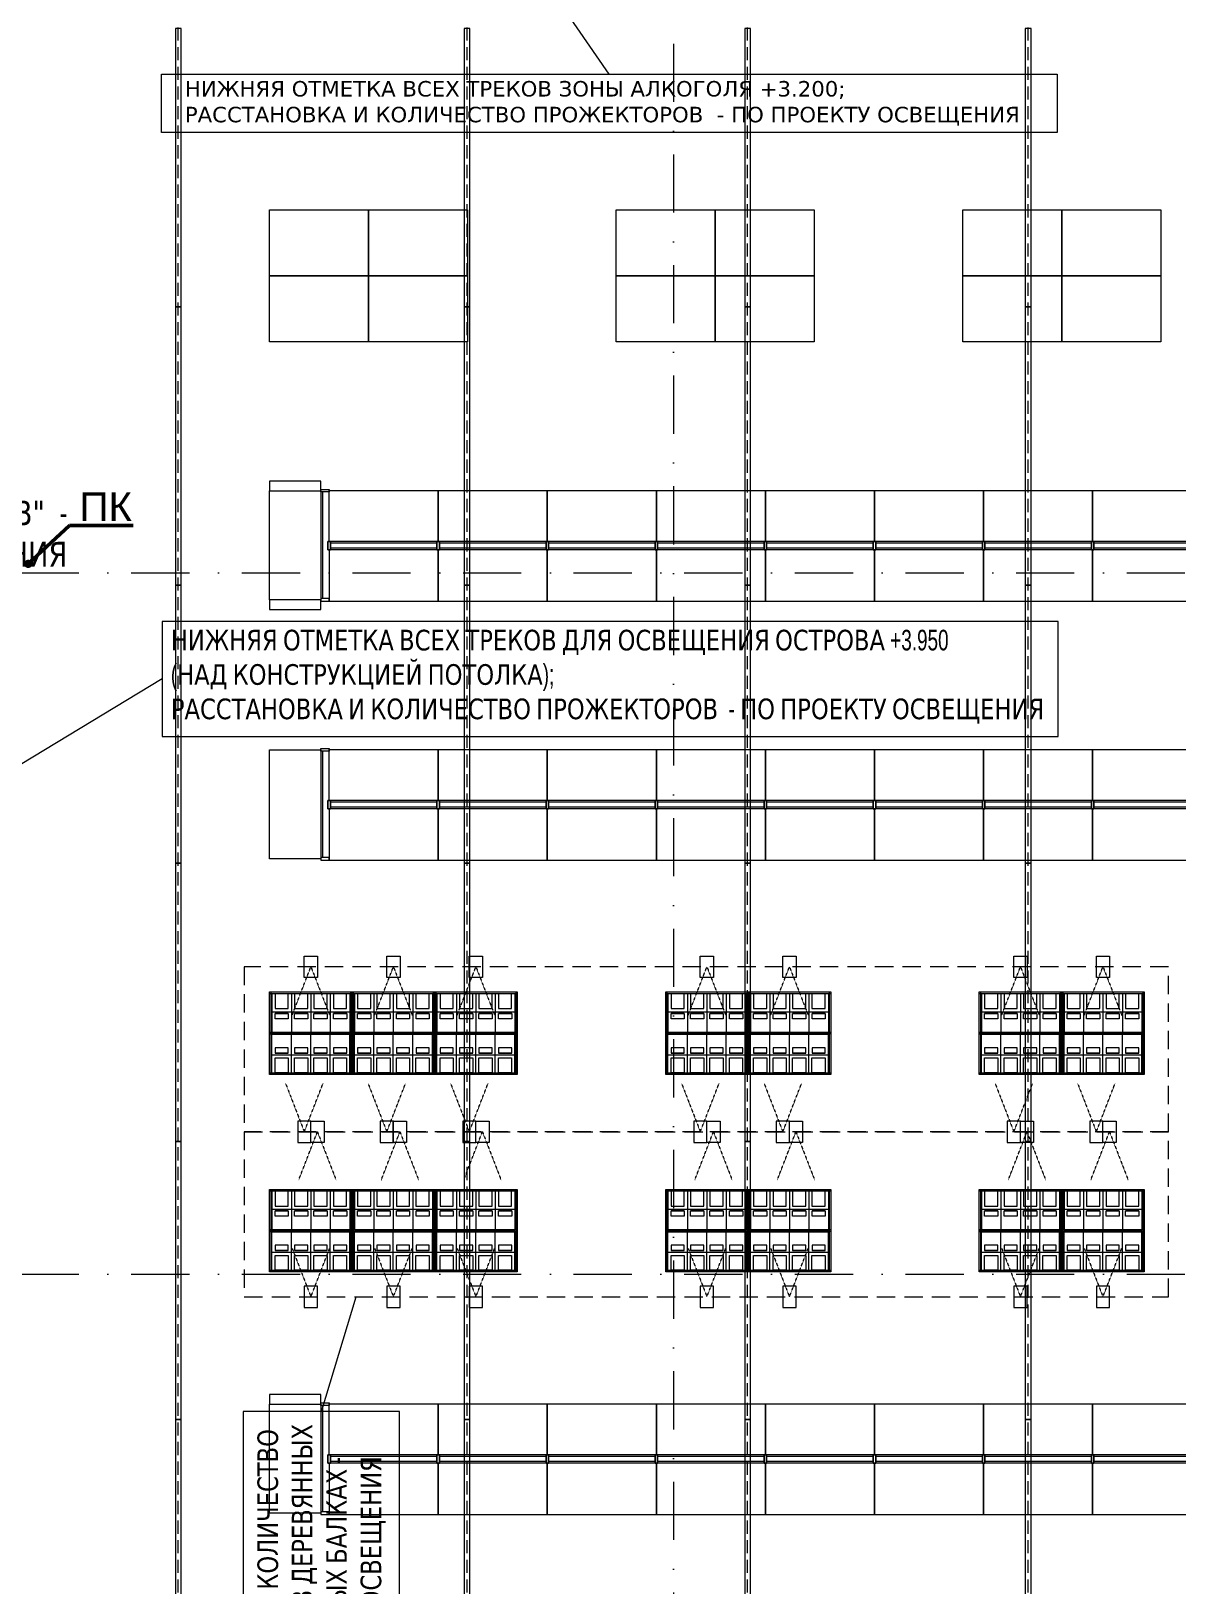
# Model space of a CAD drawing. Header units: millimetres. Extents: x -164867 to 807677, y -316775 to 513985.
# Drawn here: x 273254 to 287142, y 479696 to 498529 of the extents above; entities that cross this region are included whole.
import ezdxf

# ---------------------------------------------------------------- set-up
doc = ezdxf.new("R2010")
doc.units = ezdxf.units.MM
for name, pattern in [('CENTER2', [28.575, 19.05, -3.175, 3.175, -3.175]), ('EVENDASH', [0.25, 0.125, -0.125]), ('HIDDEN2', [4.7625, 3.175, -1.5875]), ('А_Штрихпунктирная', [1340.555525, 705.555534, -352.777767, 0, -282.222223])]:
    doc.linetypes.add(name, pattern=pattern)
for name, color, linetype, lineweight in [('00_asys', 7, 'CENTER2', 13), ('INT_2_Sviesa_SAB_BURBULAI', 1, 'Continuous', 18), ('INT_2_Sviesa_SAB_GENERALINIS SALES', 1, 'Continuous', 18), ('INT_2_Sviesa_SAB_PROZEKTORIAI', 1, 'Continuous', 18), ('TECHNO', 7, 'Continuous', 15)]:
    doc.layers.add(name, color=color, linetype=linetype, lineweight=lineweight)
doc.layers.add('ПК', color=7, linetype='Continuous', lineweight=50, true_color=0xde6902)
doc.styles.add('my style', font='verdana.ttf')
doc.styles.get("Standard").update_dxf_attribs({"font": 'arial.ttf'})
doc.dimstyles.new('M50', dxfattribs={"dimtxt": 95, "dimasz": 80, "dimexe": 80, "dimexo": 0, "dimgap": 50, "dimtad": 1, "dimdec": 0, "dimzin": 0, "dimdsep": 46, "dimtxsty": 'Standard', "dimblk": 'OBLIQUE', "dimcen": 80, "dimdle": 80, "dimadec": 0, "dimazin": 0, "dimtfac": 1, "dimtdec": 0, "dimtofl": 0, "dimtmove": 2, "dimatfit": 3, "dimfxl": 1, "dimtolj": 1, "dimtzin": 0, "dimarcsym": 0})

# ---------------------------------------------------------------- blocks, each defined once
blk = doc.blocks.new('1.33m stelazs')
at = {"transparency": 33554669}
for points in [[(15602, 11320), (15602, 11420), (15632, 11420), (15632, 11320), (15602, 11320)], [(15617, 11320), (15617, 10699), (16939, 10699), (16939, 11320), (15617, 11320)], [(16924, 11340), (15632, 11340)], [(16954, 11320), (16954, 11420), (16924, 11420), (16924, 11320), (16954, 11320)]]:
    blk.add_lwpolyline(points, dxfattribs=at)
blk = doc.blocks.new('VBG_NOVUS_4_SWEETS')
at = {"transparency": 33554669}
for p, q in [((0, 1000), (1000, 1000)), ((0, 0), (0, 1000)), ((0, 982), (1000, 982)), ((18, 0), (18, 1000)), ((28, 981), (972, 981)), ((28, 981), (28, 512)), ((225, 979), (65, 979)), ((65, 979), (65, 799)), ((225, 799), (225, 979)), ((263, 981), (263, 512)), ((461, 979), (301, 979)), ((301, 979), (301, 799)), ((461, 799), (461, 979)), ((499, 981), (499, 512)), ((697, 979), (537, 979)), ((537, 979), (537, 799)), ((697, 799), (697, 979)), ((735, 981), (735, 512)), ((933, 979), (773, 979)), ((773, 979), (773, 799)), ((933, 799), (933, 979)), ((972, 981), (972, 512)), ((982, 1000), (982, 0)), ((1000, 1000), (1000, 0)), ((28, 760), (972, 760)), ((65, 799), (225, 799)), ((301, 799), (461, 799)), ((537, 799), (697, 799)), ((773, 799), (933, 799)), ((225, 740), (65, 740)), ((65, 675), (65, 740)), ((65, 740), (225, 740)), ((225, 675), (65, 675)), ((225, 740), (225, 675)), ((461, 740), (301, 740)), ((301, 675), (301, 740)), ((301, 740), (461, 740)), ((461, 675), (301, 675)), ((461, 740), (461, 675)), ((697, 740), (537, 740)), ((537, 675), (537, 740)), ((537, 740), (697, 740)), ((697, 675), (537, 675)), ((697, 740), (697, 675)), ((934, 740), (774, 740)), ((774, 675), (774, 740)), ((774, 740), (934, 740)), ((934, 675), (774, 675)), ((934, 740), (934, 675)), ((0, 509), (18, 509)), ((1000, 509), (0, 509)), ((1000, 491), (0, 491)), ((0, 491), (18, 491)), ((28, 512), (972, 512)), ((28, 19), (28, 488)), ((28, 488), (972, 488)), ((263, 19), (263, 488)), ((499, 19), (499, 488)), ((735, 19), (735, 488)), ((972, 19), (972, 488)), ((28, 240), (972, 240)), ((225, 325), (65, 325)), ((65, 325), (65, 260)), ((225, 260), (65, 260)), ((65, 260), (225, 260)), ((65, 201), (225, 201)), ((65, 21), (65, 201)), ((225, 260), (225, 325)), ((225, 201), (225, 21)), ((461, 325), (301, 325)), ((301, 325), (301, 260)), ((461, 260), (301, 260)), ((301, 260), (461, 260)), ((301, 201), (461, 201)), ((301, 21), (301, 201)), ((461, 260), (461, 325)), ((461, 201), (461, 21)), ((697, 325), (537, 325)), ((537, 325), (537, 260)), ((697, 260), (537, 260)), ((537, 260), (697, 260)), ((537, 201), (697, 201)), ((537, 21), (537, 201)), ((697, 260), (697, 325)), ((697, 201), (697, 21)), ((773, 201), (933, 201)), ((773, 21), (773, 201)), ((934, 325), (774, 325)), ((774, 325), (774, 260)), ((934, 260), (774, 260)), ((774, 260), (934, 260)), ((933, 201), (933, 21)), ((934, 260), (934, 325)), ((1000, 18), (0, 18)), ((1000, 0), (0, 0)), ((28, 19), (972, 19)), ((225, 21), (65, 21)), ((461, 21), (301, 21)), ((697, 21), (537, 21)), ((933, 21), (773, 21))]:
    blk.add_line(p, q, dxfattribs=at).dxf.unprotected_set("ltscale", 0)
blk = doc.blocks.new('TECHNOLOGIJA Garmatnaya')
at = {"layer": 'TECHNO', "transparency": 33554687, "elevation": 0}
for points in [[(29107, 37600), (29107, 38400), (30307, 38400), (30307, 37600)], [(30307, 37600), (30307, 38400), (31507, 38400), (31507, 37600)], [(33307, 37600), (33307, 38400), (34507, 38400), (34507, 37600)], [(34507, 37600), (34507, 38400), (35707, 38400), (35707, 37600)], [(37507, 37600), (37507, 38400), (38707, 38400), (38707, 37600)], [(38707, 37600), (38707, 38400), (39907, 38400), (39907, 37600)], [(29107, 36800), (29107, 37600), (30307, 37600), (30307, 36800)], [(30307, 36800), (30307, 37600), (31507, 37600), (31507, 36800)], [(33307, 36800), (33307, 37600), (34507, 37600), (34507, 36800)], [(34507, 36800), (34507, 37600), (35707, 37600), (35707, 36800)], [(37507, 36800), (37507, 37600), (38707, 37600), (38707, 36800)], [(38707, 36800), (38707, 37600), (39907, 37600), (39907, 36800)], [(29107, 35112), (29107, 34995), (29727, 34995), (29727, 35112)], [(29107, 33673), (29107, 33556), (29727, 33556), (29727, 33673)], [(29107, 24042), (29107, 23925), (29727, 23925), (29727, 24042)]]:
    blk.add_lwpolyline(points, close=True, dxfattribs=at)
at = {"layer": 'TECHNO', "transparency": 33554687, "xscale": -1}
for p, rotation in [((18408, 18056, 0), 270), ((14211, 45699, 0), 180), ((15533, 45699, 0), 180), ((16855, 45699, 0), 180), ((18177, 45699, 0), 180), ((19499, 45699, 0), 180), ((20821, 45699, 0), 180), ((22143, 45699, 0), 180), ((23465, 45699, 0), 180), ((18408, 14916, 0), 270), ((14211, 42559, 0), 180), ((15533, 42559, 0), 180), ((16855, 42559, 0), 180), ((18177, 42559, 0), 180), ((19499, 42559, 0), 180), ((20821, 42559, 0), 180), ((22143, 42559, 0), 180), ((23465, 42559, 0), 180), ((18408, 6986, 0), 270), ((14211, 34629, 0), 180), ((15533, 34629, 0), 180), ((16855, 34629, 0), 180), ((18177, 34629, 0), 180), ((19499, 34629, 0), 180), ((20821, 34629, 0), 180), ((22143, 34629, 0), 180), ((23465, 34629, 0), 180)]:
    blk.add_blockref('1.33m stelazs', p, dxfattribs=dict(at, rotation=rotation))
at = {"layer": 'TECHNO', "transparency": 33554687}
for name, p in [('1.33m stelazs', (14211, 22959, 0)), ('1.33m stelazs', (15533, 22959, 0)), ('1.33m stelazs', (16855, 22959, 0)), ('1.33m stelazs', (18177, 22959, 0)), ('1.33m stelazs', (19499, 22959, 0)), ('1.33m stelazs', (20821, 22959, 0)), ('1.33m stelazs', (22143, 22959, 0)), ('1.33m stelazs', (23465, 22959, 0)), ('1.33m stelazs', (14211, 19819, 0)), ('1.33m stelazs', (15533, 19819, 0)), ('1.33m stelazs', (16855, 19819, 0)), ('1.33m stelazs', (18177, 19819, 0)), ('1.33m stelazs', (19499, 19819, 0)), ('1.33m stelazs', (20821, 19819, 0)), ('1.33m stelazs', (22143, 19819, 0)), ('1.33m stelazs', (23465, 19819, 0)), ('VBG_NOVUS_4_SWEETS', (29107, 27920, 0)), ('VBG_NOVUS_4_SWEETS', (30107, 27920, 0)), ('VBG_NOVUS_4_SWEETS', (31107, 27920, 0)), ('VBG_NOVUS_4_SWEETS', (33907, 27920, 0)), ('VBG_NOVUS_4_SWEETS', (34907, 27920, 0)), ('VBG_NOVUS_4_SWEETS', (37707, 27920, 0)), ('VBG_NOVUS_4_SWEETS', (38707, 27920, 0)), ('VBG_NOVUS_4_SWEETS', (29107, 25527, 0)), ('VBG_NOVUS_4_SWEETS', (30107, 25527, 0)), ('VBG_NOVUS_4_SWEETS', (31107, 25527, 0)), ('VBG_NOVUS_4_SWEETS', (33907, 25527, 0)), ('VBG_NOVUS_4_SWEETS', (34907, 25527, 0)), ('VBG_NOVUS_4_SWEETS', (37707, 25527, 0)), ('VBG_NOVUS_4_SWEETS', (38707, 25527, 0)), ('1.33m stelazs', (14211, 11889, 0)), ('1.33m stelazs', (15533, 11889, 0)), ('1.33m stelazs', (16855, 11889, 0)), ('1.33m stelazs', (18177, 11889, 0)), ('1.33m stelazs', (19499, 11889, 0)), ('1.33m stelazs', (20821, 11889, 0)), ('1.33m stelazs', (22143, 11889, 0)), ('1.33m stelazs', (23465, 11889, 0))]:
    blk.add_blockref(name, p, dxfattribs=at)
blk = doc.blocks.new('_Oblique')
at = {"color": 0, "linetype": 'ByBlock', "lineweight": -2}
blk.add_line((-0.5, -0.5), (0.5, 0.5), dxfattribs=at)
blk = doc.blocks.new('Sviestuvas 3372mm')
at = {"transparency": 33554687}
blk.add_lwpolyline([(-1686, -35), (1686, -35), (1686, 35), (-1686, 35)], close=True, dxfattribs=at)
blk = doc.blocks.new('GEN SVIESTUVAI Garmatnaya')
at = {"layer": 'INT_2_Sviesa_SAB_GENERALINIS SALES', "linetype": 'HIDDEN2', "lineweight": 13, "ltscale": 50, "transparency": 33554687}
for p, q in [((28000, 3304.5), (28000, 47540.5)), ((31500, 3304.5), (31500, 47540.5)), ((34900, 3304.5), (34900, 47540.5)), ((38300, 3304.5), (38300, 47540.5))]:
    blk.add_line(p, q, dxfattribs=at)
at = {"layer": 'INT_2_Sviesa_SAB_GENERALINIS SALES', "transparency": 33554687, "rotation": 90}
for p in [(28000, 38910.5), (31500, 38910.5), (34900, 38910.5), (38300, 38910.5), (28000, 35538.5), (31500, 35538.5), (34900, 35538.5), (38300, 35538.5), (28000, 32166.5), (31500, 32166.5), (34900, 32166.5), (38300, 32166.5), (28000, 28794.5), (31500, 28794.5), (34900, 28794.5), (38300, 28794.5), (28000, 25422.5), (31500, 25422.5), (34900, 25422.5), (38300, 25422.5), (28000, 22050.5), (31500, 22050.5), (34900, 22050.5), (38300, 22050.5)]:
    blk.add_blockref('Sviestuvas 3372mm', p, dxfattribs=at)
blk = doc.blocks.new('SVIESTUVAI BURBULAI Garmatnaya')
at = {"layer": 'INT_2_Sviesa_SAB_BURBULAI', "lineweight": 18, "ltscale": 70, "transparency": 33554687, "insert": (26655.2, 34876.2), "char_height": 300, "attachment_point": 3, "style": 'my style'}
blk.add_mtext_dynamic_manual_height_columns('{\\W0.8;РАССТАНОВКА\\fArial Narrow|b0|i0|c204|p34; \\fVerdana|b0|i0|c204|p34;И\\fArial Narrow|b0|i0|c204|p34; \\fVerdana|b0|i0|c204|p34;КОЛИЧЕСТВО\\fArial Narrow|b0|i0|c204|p34; \\fVerdana|b0|i0|c204|p34;СВЕТИЛЬНИКОВ "ШАРОВ"\\fVerdana|b0|i0|c186|p34; \\fArial Narrow|b0|i0|c204|p34; - \\fArial Narrow|b0|i0|c186|p34;\\P\\fVerdana|b0|i0|c204|p34;ПО\\fArial Narrow|b0|i0|c204|p34; \\fVerdana|b0|i0|c204|p34;ПРОЕКТУ\\fArial Narrow|b0|i0|c204|p34; \\fVerdana|b0|i0|c204|p34;ОСВЕЩЕНИЯ}', width=14832.562, gutter_width=17880.3, heights=[0], dxfattribs=at)
blk = doc.blocks.new('Sviestuvas prozektorius')
at = {"linetype": 'EVENDASH', "lineweight": 0, "ltscale": 2.5, "transparency": 33554687}
blk.add_lwpolyline([(-586, 227), (0, 0), (-586, -227)], dxfattribs=at)
at = {"transparency": 33554687}
blk.add_lwpolyline([(-128, -80), (-128, 80), (128, 80), (128, -80)], close=True, dxfattribs=at)
blk = doc.blocks.new('*U292')
at = {"layer": 'INT_2_Sviesa_SAB_PROZEKTORIAI', "linetype": 'HIDDEN2', "ltscale": 80, "transparency": 33554687, "xscale": -1, "rotation": 270}
blk.add_blockref('Sviestuvas prozektorius', (0, 229), dxfattribs=at)
blk = doc.blocks.new('PROZEKTORIAI Garmatnaya')
at = {"layer": 'INT_2_Sviesa_SAB_PROZEKTORIAI', "ltscale": 80, "transparency": 33554687, "elevation": 0}
for points in [[(33224, 40046), (32600, 40950)], [(29734, 23834), (30157, 25225)]]:
    blk.add_lwpolyline(points, dxfattribs=at)
blk.add_lwpolyline([(38652, 39338), (27796, 39338), (27796, 40046), (38652, 40046)], close=True, dxfattribs=at)
at = {"layer": 'INT_2_Sviesa_SAB_PROZEKTORIAI', "ltscale": 80, "transparency": 33554687}
for points in [[(27804, 32017), (38665, 32017), (38665, 33412), (27804, 33412)], [(30682, 19091), (30682, 23834), (28785, 23834), (28785, 19091)]]:
    blk.add_lwpolyline(points, close=True, dxfattribs=at)
blk.add_lwpolyline([(27804, 32714), (24379, 30641)], dxfattribs=at)
at = {"layer": 'INT_2_Sviesa_SAB_PROZEKTORIAI', "linetype": 'HIDDEN2', "ltscale": 70, "transparency": 33554687, "elevation": 0}
blk.add_lwpolyline([(28800, 29225), (28800, 27225), (40000, 27225), (40000, 29225)], close=True, dxfattribs=at)
at = {"layer": 'INT_2_Sviesa_SAB_PROZEKTORIAI', "linetype": 'HIDDEN2', "ltscale": 70, "transparency": 33554687}
blk.add_lwpolyline([(28800, 27225), (28800, 25225), (40000, 25225), (40000, 27225)], close=True, dxfattribs=at)
at = {"layer": 'INT_2_Sviesa_SAB_PROZEKTORIAI', "color": 0, "linetype": 'ByBlock', "lineweight": -2, "transparency": 16777216, "xscale": -1}
for p in [(29607, 28996, 0), (30607, 28996, 0), (31607, 28996, 0), (34407, 28996, 0), (35407, 28996, 0), (38207, 28996, 0), (39207, 28996, 0), (29686, 26996), (30686, 26996), (31686, 26996), (34486, 26996), (35486, 26996), (38286, 26996), (39286, 26996)]:
    blk.add_blockref('*U292', p, dxfattribs=at)
at = {"layer": 'INT_2_Sviesa_SAB_PROZEKTORIAI', "color": 0, "linetype": 'ByBlock', "lineweight": -2, "transparency": 16777216, "rotation": 180}
for p in [(29527, 27454), (30527, 27454), (31527, 27454), (34327, 27454), (35327, 27454), (38127, 27454), (39127, 27454), (29607, 25454), (30607, 25454), (31607, 25454), (34407, 25454), (35407, 25454), (38207, 25454), (39207, 25454)]:
    blk.add_blockref('*U292', p, dxfattribs=at)
at = {"layer": 'INT_2_Sviesa_SAB_PROZEKTORIAI', "ltscale": 80, "transparency": 33554687, "char_height": 250, "attachment_point": 1, "style": 'my style'}
for s, insert in [('{\\H0.75x;НИЖНЯЯ ОТМЕТКА ВСЕХ ТРЕКОВ\\fVerdana|b0|i0|c186|p34; \\fVerdana|b0|i0|c204|p34;ЗОНЫ АЛКОГОЛЯ \\fVerdana|b0|i0|c186|p34;+3.200;\\P\\fVerdana|b0|i0|c204|p34;РАССТАНОВКА И КОЛИЧЕСТВО ПРОЖЕКТОРОВ  - ПО ПРОЕКТУ ОСВЕЩЕНИЯ}', (28079, 39961, 0)), ('{\\W0.8;НИЖНЯЯ\\fArial Narrow|b0|i0|c204|p34; \\fVerdana|b0|i0|c204|p34;ОТМЕТКА\\fArial Narrow|b0|i0|c204|p34; \\fVerdana|b0|i0|c204|p34;ВСЕХ\\fArial Narrow|b0|i0|c204|p34; \\fVerdana|b0|i0|c204|p34;ТРЕКОВ\\fArial Narrow|b0|i0|c204|p34; \\fVerdana|b0|i0|c204|p34;ДЛЯ\\fArial Narrow|b0|i0|c204|p34; \\fVerdana|b0|i0|c204|p34;ОСВЕЩЕНИЯ\\fArial Narrow|b0|i0|c204|p34; \\fVerdana|b0|i0|c204|p34;ОСТРОВА\\fArial Narrow|b0|i0|c204|p34; +\\fArial Narrow|b0|i0|c186|p34;3.95\\fArial Narrow|b0|i0|c204|p34;0 \\fArial Narrow|b0|i0|c186|p34;\\P\\fArial Narrow|b0|i0|c204|p34;(\\fVerdana|b0|i0|c204|p34;НАД\\fArial Narrow|b0|i0|c204|p34; \\fVerdana|b0|i0|c204|p34;КОНСТРУКЦИЕЙ\\fArial Narrow|b0|i0|c204|p34; \\fVerdana|b0|i0|c204|p34;ПОТОЛКА\\fArial Narrow|b0|i0|c204|p34;)\\fArial Narrow|b0|i0|c186|p34;;\\P\\fVerdana|b0|i0|c204|p34;РАССТАНОВКА\\fArial Narrow|b0|i0|c204|p34; \\fVerdana|b0|i0|c204|p34;И\\fArial Narrow|b0|i0|c204|p34; \\fVerdana|b0|i0|c204|p34;КОЛИЧЕСТВО\\fArial Narrow|b0|i0|c204|p34; \\fVerdana|b0|i0|c204|p34;ПРОЖЕКТОРОВ\\fArial Narrow|b0|i0|c204|p34;  - \\fVerdana|b0|i0|c204|p34;ПО\\fArial Narrow|b0|i0|c204|p34; \\fVerdana|b0|i0|c204|p34;ПРОЕКТУ\\fArial Narrow|b0|i0|c204|p34; \\fVerdana|b0|i0|c204|p34;ОСВЕЩЕНИЯ}', (27910, 33310))]:
    blk.add_mtext_dynamic_manual_height_columns(s, width=26408.3, gutter_width=17880, heights=[0], dxfattribs=dict(at, insert=insert))
at = {"layer": 'INT_2_Sviesa_SAB_PROZEKTORIAI', "ltscale": 80, "transparency": 33554687, "insert": (28959, 18586), "char_height": 250, "attachment_point": 1, "rotation": 90, "style": 'my style'}
blk.add_mtext_dynamic_manual_height_columns('\\pi672.5826;{\\W0.8;РАССТАНОВКА\\fArial Narrow|b0|i0|c204|p34; \\fVerdana|b0|i0|c204|p34;И\\fArial Narrow|b0|i0|c204|p34; \\fVerdana|b0|i0|c204|p34;КОЛИЧЕСТВО\\fArial Narrow|b0|i0|c204|p34; \\P\\pi629.86937;\\fVerdana|b0|i0|c204|p34;ПРОЖЕКТОРОВ\\fArial Narrow|b0|i0|c204|p34; \\fVerdana|b0|i0|c204|p34;В\\fArial Narrow|b0|i0|c204|p34; \\fVerdana|b0|i0|c204|p34;ДЕРЕВЯННЫХ\\fArial Narrow|b0|i0|c204|p34; \\P\\pi990.58538;\\fVerdana|b0|i0|c204|p34;ДЕКОРАТИВНЫХ\\fArial Narrow|b0|i0|c204|p34; \\fVerdana|b0|i0|c204|p34;БАЛКАХ\\fArial Narrow|b0|i0|c204|p34; - \\fArial Narrow|b0|i0|c186|p34;\\P\\pi1022.88482;\\fVerdana|b0|i0|c204|p34;ПО\\fArial Narrow|b0|i0|c204|p34; \\fVerdana|b0|i0|c204|p34;ПРОЕКТУ\\fArial Narrow|b0|i0|c204|p34; \\fVerdana|b0|i0|c204|p34;ОСВЕЩЕНИЯ}', width=5675, gutter_width=17880, heights=[0], dxfattribs=at)
blk = doc.blocks.new('OSI Garmatnaya')
at = {"layer": '00_asys', "linetype": 'А_Штрихпунктирная', "transparency": 33554687}
for points in [[(34000, 55159.77), (34000, -4664.1)], [(-6087.31, 34000), (59815.7, 34000)], [(-6087.31, 25500), (59815.7, 25500)]]:
    blk.add_lwpolyline(points, dxfattribs=at)
blk = doc.blocks.new('PK Garmatnaya')
at = {"layer": 'ПК', "transparency": 33554687}
blk.add_line((26683, 34573), (27454, 34573), dxfattribs=at)
blk.add_text('ПК', height=350, rotation=0, dxfattribs=at).set_placement((26802, 34627))
blk.add_leader([(26181, 34109), (26683, 34573)], dimstyle='M50', override={"dimasz": 100, "dimtad": 0, "dimldrblk": 'Dot'}, dxfattribs=at)

msp = doc.modelspace()

# ---------------------------------------------------------------- block references
at = {"layer": 'TECHNO', "transparency": 33554687}
msp.add_blockref('TECHNOLOGIJA Garmatnaya', (247038.21, 457962.73), dxfattribs=at)
at = {"layer": 'ПК', "transparency": 33554687}
msp.add_blockref('PK Garmatnaya', (247038.21, 457962.73), dxfattribs=at)

# ---------------------------------------------------------------- next in the draw order: block references
at = {"layer": 'INT_2_Sviesa_SAB_GENERALINIS SALES', "linetype": 'CENTER2', "lineweight": 25, "ltscale": 200, "transparency": 33554687}
msp.add_blockref('GEN SVIESTUVAI Garmatnaya', (247038.21, 457962.73), dxfattribs=at)

# ---------------------------------------------------------------- next in the draw order: block references
at = {"layer": 'INT_2_Sviesa_SAB_BURBULAI', "transparency": 33554687}
msp.add_blockref('SVIESTUVAI BURBULAI Garmatnaya', (247038.21, 457962.73), dxfattribs=at)
at = {"layer": 'INT_2_Sviesa_SAB_PROZEKTORIAI', "transparency": 33554687}
msp.add_blockref('PROZEKTORIAI Garmatnaya', (247038.21, 457962.73), dxfattribs=at)

# ---------------------------------------------------------------- next in the draw order: block references
at = {"layer": '00_asys', "linetype": 'CENTER2', "lineweight": 25, "ltscale": 200, "transparency": 33554687}
msp.add_blockref('OSI Garmatnaya', (247038.21, 457962.73), dxfattribs=at)

doc.saveas('drawing.dxf')
